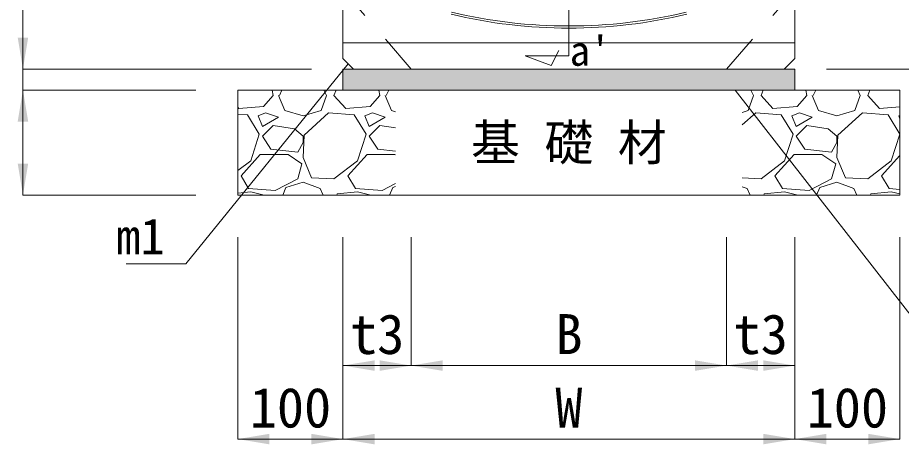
# Model space of a CAD drawing. Units: millimetres at full size. Extents: x 58559 to 106559, y -58351 to -47326.
# Drawn here: x 61030 to 61871, y -52325 to -51918 of the extents above; entities that cross this region are included whole.
import ezdxf
from ezdxf.enums import TextEntityAlignment as Align

# ---------------------------------------------------------------- set-up
doc = ezdxf.new("R2010")
doc.units = ezdxf.units.MM
doc.header["$LTSCALE"] = 50
doc.linetypes.add('CHAIN', pattern=[18.5, 12, -1.5, 3.5, -1.5])
doc.linetypes.add('USER2', pattern=[1.35, 0.75, -0.6])
doc.layers.add('ハッチング_モルタル', color=30, linetype='Continuous')
for name, color, linetype, lineweight in [('ハッチング_基礎', 150, 'Continuous', 9), ('寸法線', 7, 'Continuous', 13), ('引出線', 4, 'Continuous', 13), ('文字', 41, 'Continuous', 13), ('本体', 2, 'Continuous', 13), ('目地', 132, 'Continuous', 5), ('舗装・基礎', 3, 'Continuous', 13)]:
    doc.layers.add(name, color=color, linetype=linetype, lineweight=lineweight)
doc.styles.add('ＭＳ ゴシック', font='')
doc.styles.get('ＭＳ ゴシック').set_extended_font_data('MS Gothic')

# ---------------------------------------------------------------- blocks, each defined once
blk = doc.blocks.new('filled_arrow')
at = {"color": 0, "linetype": 'Continuous', "lineweight": -2}
blk.add_solid([(7.5, 1.25), (0, 0), (7.5, -1.25)], dxfattribs=at)

msp = doc.modelspace()

# ---------------------------------------------------------------- hatches: boundary and pattern name
at = {"layer": 'ハッチング_モルタル'}
msp.add_hatch(color=256, dxfattribs=at).paths.add_polyline_path([(61769.15, -51987.3), (61769.15, -51967.3), (61339.15, -51967.3), (61339.15, -51987.3)])

# ---------------------------------------------------------------- linework, layer by layer
at = {"layer": 'ハッチング_基礎'}
for p, q in [((61271.64, -51987.6), (61270.46, -51987.3)), ((61272.66, -51992.68), (61271.64, -51987.6)), ((61278.75, -51992.68), (61281.05, -51987.3)), ((61320.98, -51987.3), (61323.46, -51992.68)), ((61330.57, -51992.68), (61332.58, -51987.3)), ((61373.24, -51987.6), (61372.06, -51987.3)), ((61374.26, -51992.68), (61373.24, -51987.6)), ((61380.35, -51992.68), (61382.65, -51987.3)), ((61727.38, -51987.3), (61729.86, -51992.68)), ((61736.97, -51992.68), (61738.98, -51987.3)), ((61779.64, -51987.6), (61778.46, -51987.3)), ((61780.66, -51992.68), (61779.64, -51987.6)), ((61786.75, -51992.68), (61789.05, -51987.3)), ((61828.98, -51987.3), (61831.46, -51992.68)), ((61838.57, -51992.68), (61840.58, -51987.3)), ((61272.66, -51992.68), (61263.51, -52002.84)), ((61277.74, -51992.68), (61283.83, -52006.9)), ((61318.38, -52006.9), (61323.46, -51992.68)), ((61341.74, -52004.87), (61330.57, -51992.68)), ((61374.26, -51992.68), (61365.11, -52002.84)), ((61379.34, -51992.68), (61385.43, -52006.9)), ((61724.78, -52006.9), (61729.86, -51992.68)), ((61748.14, -52004.87), (61736.97, -51992.68)), ((61780.66, -51992.68), (61771.51, -52002.84)), ((61785.74, -51992.68), (61791.83, -52006.9)), ((61826.38, -52006.9), (61831.46, -51992.68)), ((61849.74, -52004.87), (61838.57, -51992.68)), ((61240.14, -52004.87), (61239.15, -52003.79)), ((61263.51, -52002.84), (61240.14, -52004.87)), ((61365.11, -52002.84), (61341.74, -52004.87)), ((61771.51, -52002.84), (61748.14, -52004.87)), ((61869.15, -52003.18), (61849.74, -52004.87)), ((61248.27, -52010.97), (61239.15, -52010.2)), ((61259.45, -52029.25), (61248.27, -52010.97)), ((61265.54, -52008.93), (61258.43, -52011.98)), ((61258.43, -52011.98), (61262.5, -52022.14)), ((61262.5, -52022.14), (61277.74, -52013)), ((61277.74, -52013), (61265.54, -52008.93)), ((61283.83, -52006.9), (61301.1, -52011.98)), ((61301.1, -52011.98), (61318.38, -52006.9)), ((61325.49, -52008.93), (61302.12, -52030.27)), ((61349.87, -52010.97), (61325.49, -52008.93)), ((61361.05, -52029.25), (61349.87, -52010.97)), ((61367.14, -52008.93), (61360.03, -52011.98)), ((61360.03, -52011.98), (61364.1, -52022.14)), ((61364.1, -52022.14), (61379.34, -52013)), ((61379.34, -52013), (61367.14, -52008.93)), ((61385.43, -52006.9), (61389.15, -52007.99)), ((61719.15, -52008.56), (61724.78, -52006.9)), ((61731.89, -52008.93), (61719.15, -52020.56)), ((61756.27, -52010.97), (61731.89, -52008.93)), ((61767.45, -52029.25), (61756.27, -52010.97)), ((61773.54, -52008.93), (61766.43, -52011.98)), ((61766.43, -52011.98), (61770.5, -52022.14)), ((61770.5, -52022.14), (61785.74, -52013)), ((61785.74, -52013), (61773.54, -52008.93)), ((61791.83, -52006.9), (61809.1, -52011.98)), ((61809.1, -52011.98), (61826.38, -52006.9)), ((61833.49, -52008.93), (61810.12, -52030.27)), ((61857.87, -52010.97), (61833.49, -52008.93)), ((61869.05, -52029.25), (61857.87, -52010.97)), ((61869.15, -52011.5), (61868.03, -52011.98)), ((61868.03, -52011.98), (61869.15, -52014.78)), ((61272.66, -52021.13), (61262.5, -52031.29)), ((61292.98, -52024.17), (61272.66, -52021.13)), ((61374.26, -52021.13), (61364.1, -52031.29)), ((61389.15, -52023.36), (61374.26, -52021.13)), ((61780.66, -52021.13), (61770.5, -52031.29)), ((61800.98, -52024.17), (61780.66, -52021.13)), ((61251.32, -52054.65), (61259.45, -52029.25)), ((61301.1, -52031.29), (61292.98, -52024.17)), ((61302.12, -52030.27), (61301.1, -52051.61)), ((61352.92, -52054.65), (61361.05, -52029.25)), ((61759.32, -52054.65), (61767.45, -52029.25)), ((61809.1, -52031.29), (61800.98, -52024.17)), ((61810.12, -52030.27), (61809.1, -52051.61)), ((61860.92, -52054.65), (61869.05, -52029.25)), ((61262.5, -52031.29), (61270.62, -52043.48)), ((61296.02, -52046.53), (61301.1, -52037.38)), ((61301.1, -52037.38), (61301.1, -52031.29)), ((61364.1, -52031.29), (61372.22, -52043.48)), ((61770.5, -52031.29), (61778.62, -52043.48)), ((61804.02, -52046.53), (61809.1, -52037.38)), ((61809.1, -52037.38), (61809.1, -52031.29)), ((61270.62, -52043.48), (61296.02, -52046.53)), ((61372.22, -52043.48), (61389.15, -52045.51)), ((61778.62, -52043.48), (61804.02, -52046.53)), ((61239.15, -52064.06), (61251.32, -52054.65)), ((61242.18, -52068.88), (61260.46, -52048.56)), ((61260.46, -52048.56), (61286.88, -52048.56)), ((61286.88, -52048.56), (61300.09, -52057.7)), ((61301.1, -52051.61), (61309.23, -52070.91)), ((61330.57, -52071.93), (61352.92, -52054.65)), ((61343.78, -52068.88), (61362.06, -52048.56)), ((61362.06, -52048.56), (61388.48, -52048.56)), ((61388.48, -52048.56), (61389.15, -52049.02)), ((61736.97, -52071.93), (61759.32, -52054.65)), ((61750.18, -52068.88), (61768.46, -52048.56)), ((61768.46, -52048.56), (61794.88, -52048.56)), ((61794.88, -52048.56), (61808.09, -52057.7)), ((61809.1, -52051.61), (61817.23, -52070.91)), ((61838.57, -52071.93), (61860.92, -52054.65)), ((61851.78, -52068.88), (61869.15, -52049.57)), ((61300.09, -52057.7), (61296.02, -52071.93)), ((61808.09, -52057.7), (61804.02, -52071.93)), ((61249.29, -52081.07), (61242.18, -52068.88)), ((61296.02, -52071.92), (61274.69, -52083.1)), ((61309.23, -52070.91), (61330.57, -52071.93)), ((61350.89, -52081.07), (61343.78, -52068.88)), ((61719.15, -52071.08), (61736.97, -52071.93)), ((61757.29, -52081.07), (61750.18, -52068.88)), ((61804.02, -52071.92), (61782.69, -52083.1)), ((61817.23, -52070.91), (61838.57, -52071.93)), ((61858.89, -52081.07), (61851.78, -52068.88)), ((61281.74, -52087.3), (61284.85, -52080.05)), ((61284.85, -52080.05), (61301.1, -52074.97)), ((61301.1, -52074.97), (61317.36, -52081.07)), ((61389.15, -52076.36), (61376.29, -52083.1)), ((61383.34, -52087.3), (61386.45, -52080.05)), ((61386.45, -52080.05), (61389.15, -52079.21)), ((61719.15, -52079.34), (61723.76, -52081.07)), ((61789.74, -52087.3), (61792.85, -52080.05)), ((61792.85, -52080.05), (61809.1, -52074.97)), ((61809.1, -52074.97), (61825.36, -52081.07)), ((61251.32, -52084.12), (61239.15, -52085.4)), ((61274.69, -52083.1), (61249.29, -52081.07)), ((61264.06, -52087.3), (61251.32, -52084.12)), ((61317.36, -52081.07), (61320.24, -52087.3)), ((61333.18, -52087.3), (61333.62, -52086.15)), ((61352.92, -52084.12), (61333.62, -52086.15)), ((61376.29, -52083.1), (61350.89, -52081.07)), ((61365.66, -52087.3), (61352.92, -52084.12)), ((61723.76, -52081.07), (61726.64, -52087.3)), ((61739.58, -52087.3), (61740.02, -52086.15)), ((61759.32, -52084.12), (61740.02, -52086.15)), ((61782.69, -52083.1), (61757.29, -52081.07)), ((61772.06, -52087.3), (61759.32, -52084.12)), ((61825.36, -52081.07), (61828.24, -52087.3)), ((61841.18, -52087.3), (61841.62, -52086.15)), ((61860.92, -52084.12), (61841.62, -52086.15)), ((61869.15, -52081.89), (61858.89, -52081.07)), ((61869.15, -52086.17), (61860.92, -52084.12))]:
    msp.add_line(p, q, dxfattribs=at)
at = {"layer": '寸法線'}
for p, q in [((61034.54, -51592.3), (61034.54, -51967.3)), ((61034.54, -51907.3), (61034.54, -52047.3)), ((61309.15, -51967.3), (61034.54, -51967.3)), ((61299.15, -51967.3), (61034.54, -51967.3)), ((61799.15, -51967.3), (62063.73, -51967.3)), ((61799.15, -51967.3), (62133.73, -51967.3)), ((61199.15, -51987.3), (61034.54, -51987.3)), ((61034.54, -51987.3), (61034.54, -52087.3)), ((61199.15, -51987.3), (61034.54, -51987.3)), ((61199.15, -52087.3), (61034.54, -52087.3)), ((61239.15, -52127.3), (61239.15, -52319.72)), ((61339.15, -52127.3), (61339.15, -52249.72)), ((61339.15, -52127.3), (61339.15, -52319.72)), ((61339.15, -52127.3), (61339.15, -52319.72)), ((61404.15, -52127.3), (61404.15, -52249.72)), ((61404.15, -52127.3), (61404.15, -52249.72)), ((61704.15, -52127.3), (61704.15, -52249.72)), ((61704.15, -52127.3), (61704.15, -52249.72)), ((61769.15, -52127.3), (61769.15, -52249.72)), ((61769.15, -52127.3), (61769.15, -52319.72)), ((61769.15, -52127.3), (61769.15, -52319.72)), ((61869.15, -52127.3), (61869.15, -52319.72)), ((61339.15, -52249.72), (61404.15, -52249.72)), ((61404.15, -52249.72), (61704.15, -52249.72)), ((61704.15, -52249.72), (61769.15, -52249.72)), ((61339.15, -52319.72), (61239.15, -52319.72)), ((61339.15, -52319.72), (61769.15, -52319.72)), ((61769.15, -52319.72), (61869.15, -52319.72))]:
    msp.add_line(p, q, dxfattribs=at)
at = {"layer": '引出線'}
for points in [[(61344.15, -51962.3), (61189.59, -52152.75), (61132.68, -52152.75)], [(61712.53, -51987.3), (61911.28, -52242.59), (62299.51, -52242.59)]]:
    msp.add_lwpolyline(points, dxfattribs=at)
at = {"layer": '文字', "linetype": 'CHAIN'}
msp.add_line((61554.15, -51860.25), (61554.15, -51954.8), dxfattribs=at)
at = {"layer": '文字'}
for p, q in [((61512.51, -51954.8), (61537.27, -51964)), ((61554.15, -51954.8), (61512.51, -51954.8)), ((61537.27, -51964), (61544.43, -51949.68))]:
    msp.add_line(p, q, dxfattribs=at)
at = {"layer": '本体'}
for p, q in [((61769.15, -51508.3), (61769.15, -51957.3)), ((61339.15, -51518.3), (61339.15, -51957.3)), ((61339.15, -51957.3), (61349.15, -51967.3)), ((61759.15, -51967.3), (61769.15, -51957.3)), ((61349.15, -51967.3), (61759.15, -51967.3))]:
    msp.add_line(p, q, dxfattribs=at)
at = {"layer": '本体', "linetype": 'USER2', "lineweight": 9}
for p, q in [((61404.15, -51967.3), (61339.15, -51892.3)), ((61704.15, -51967.3), (61769.15, -51892.3))]:
    msp.add_line(p, q, dxfattribs=at)
at = {"layer": '本体', "lineweight": 9}
msp.add_line((61339.15, -51942.3), (61769.15, -51942.3), dxfattribs=at)
at = {"layer": '目地'}
for radius in [486, 484]:
    msp.add_arc((61554.15, -51442.3), radius, 256.65764, 283.34236, dxfattribs=at)
at = {"layer": '舗装・基礎'}
for p, q in [((61769.15, -51967.3), (61339.15, -51967.3)), ((61339.15, -51967.3), (61339.15, -51987.3)), ((61769.15, -51967.3), (61769.15, -51987.3)), ((61869.15, -51987.3), (61239.15, -51987.3)), ((61239.15, -51987.3), (61239.15, -52087.3)), ((61869.15, -51987.3), (61869.15, -52087.3)), ((61869.15, -52087.3), (61239.15, -52087.3))]:
    msp.add_line(p, q, dxfattribs=at)

# ---------------------------------------------------------------- block references
at = {"layer": '寸法線', "xscale": 4, "yscale": 4}
for p, rotation in [((61034.54, -51967.3), 90), ((61034.54, -51967.3), 90), ((61034.54, -51987.3), 270), ((61034.54, -51987.3), 270), ((61034.54, -52087.3), 90), ((61404.15, -52249.72), 180), ((61704.15, -52249.72), 180), ((61769.15, -52249.72), 180), ((61339.15, -52319.72), 180), ((61769.15, -52319.72), 180), ((61869.15, -52319.72), 180)]:
    msp.add_blockref('filled_arrow', p, dxfattribs=dict(at, rotation=rotation))
for p in [(61339.15, -52249.72), (61404.15, -52249.72), (61704.15, -52249.72), (61239.15, -52319.72), (61339.15, -52319.72), (61769.15, -52319.72)]:
    msp.add_blockref('filled_arrow', p, dxfattribs=at)
at = {"layer": '引出線', "xscale": 0.16, "yscale": 0.16}
for p, rotation in [((61344.15, -51962.3), 230.9), ((61712.53, -51987.3), 307.9)]:
    msp.add_blockref('filled_arrow', p, dxfattribs=dict(at, rotation=rotation))

# ---------------------------------------------------------------- texts
at = {"layer": '寸法線', "style": 'ＭＳ ゴシック'}
for s, p in [('t3', (61371.65, -52219.72)), ('B', (61554.15, -52219.72)), ('t3', (61736.65, -52219.72)), ('100', (61289.15, -52289.72)), ('W', (61554.15, -52289.72)), ('100', (61819.15, -52289.72))]:
    msp.add_text(s, height=37.98, dxfattribs=at).set_placement(p, align=Align.MIDDLE_CENTER)
at = {"layer": '引出線', "style": 'ＭＳ ゴシック'}
msp.add_text('m1', height=34.18, dxfattribs=at).set_placement((61169.59, -52109.55), align=Align.TOP_RIGHT)
at = {"layer": '文字', "style": 'ＭＳ ゴシック'}
for s, height, p in [("a'", 28.48, (61574.27, -51949.95)), ('基 礎 材', 34.18, (61554.15, -52037.3))]:
    msp.add_text(s, height=height, dxfattribs=at).set_placement(p, align=Align.MIDDLE_CENTER)

doc.saveas('drawing.dxf')
